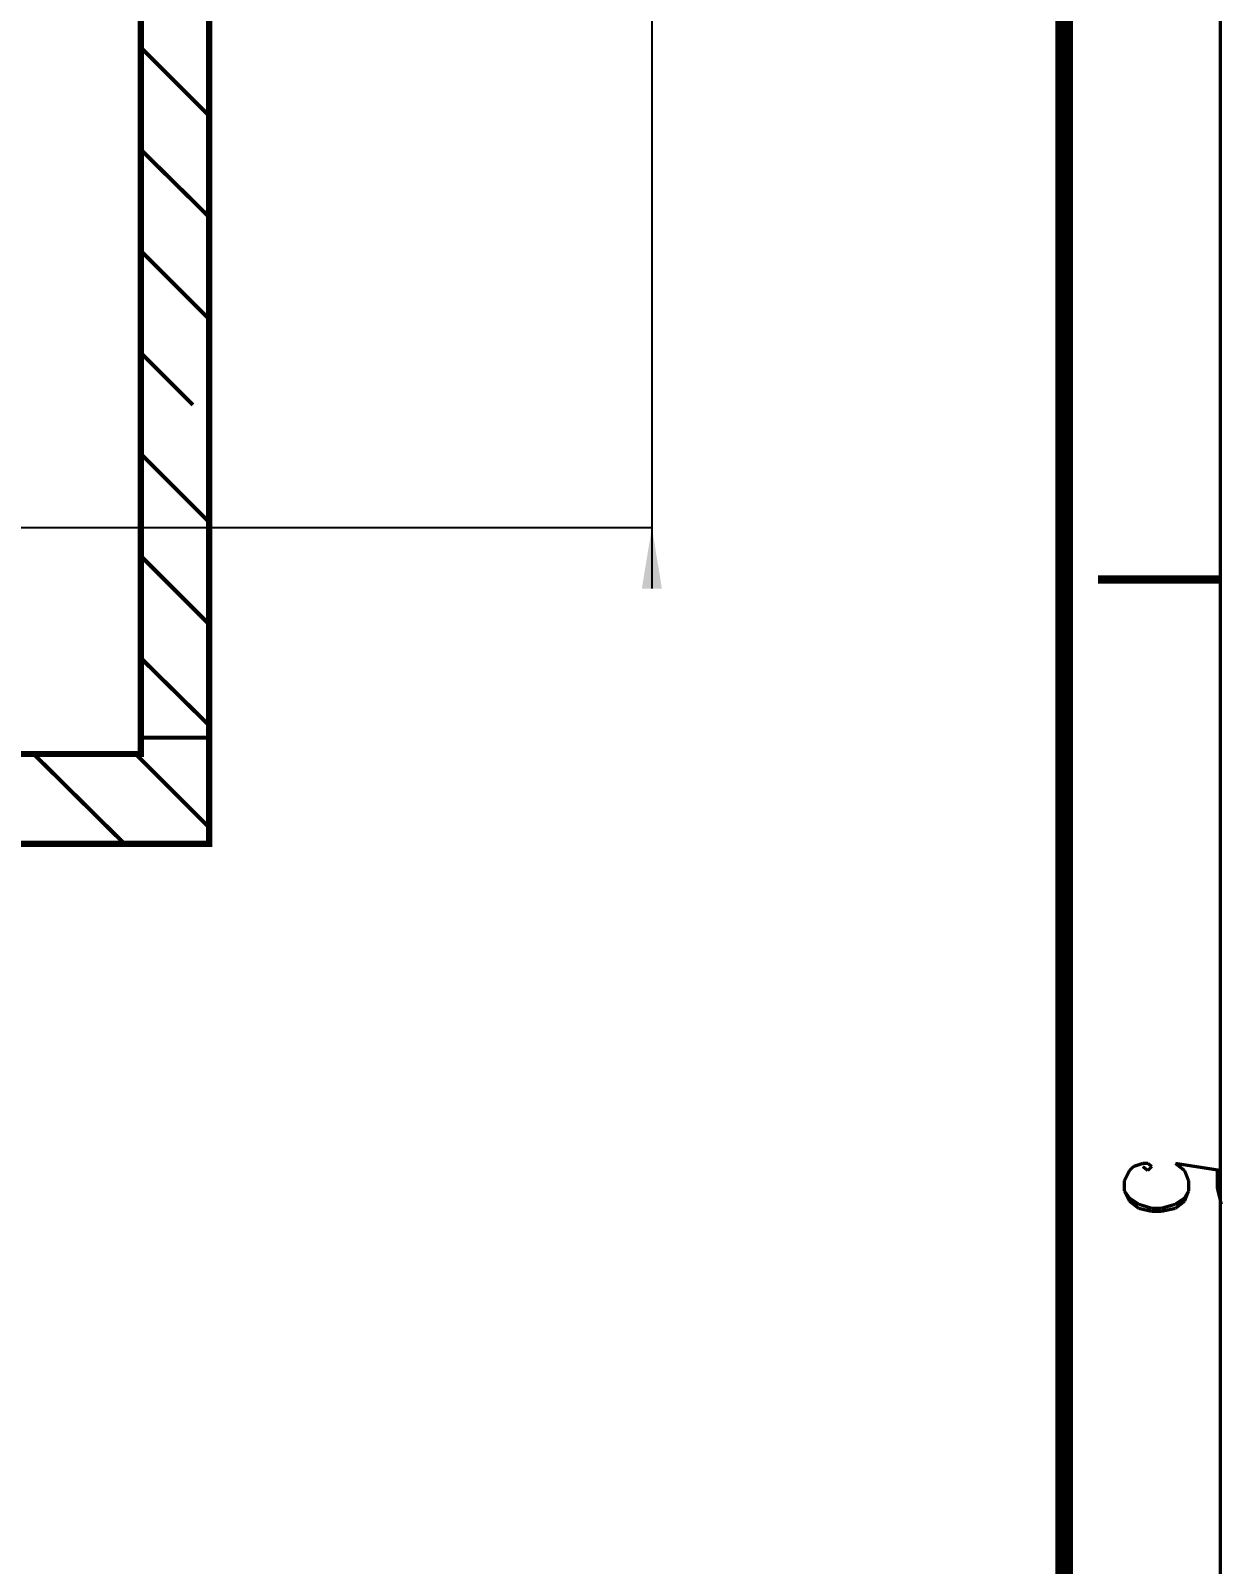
# Model space of a CAD drawing. Extents: x 0.1 to 11.6, y 0.3 to 16.2.
# Drawn here: x 9.627 to 11.577, y 8.646 to 11.149 of the extents above; entities that cross this region are included whole.
import ezdxf

# ---------------------------------------------------------------- set-up
doc = ezdxf.new("R2010")
doc.units = 0
doc.header["$MEASUREMENT"] = 0
doc.dimstyles.get("Standard").update_dxf_attribs({"dimtxt": 0.1, "dimasz": 0.1, "dimexe": 1.25, "dimexo": 0.625, "dimtad": 1, "dimtih": 1, "dimtxsty": 'Standard', "dimcen": 2.5, "dimazin": 3, "dimtfac": 1, "dimtmove": 0, "dimatfit": 3})

# ---------------------------------------------------------------- blocks, each defined once
blk = doc.blocks.new('_CLOSEDFILLED')
at = {"color": 0, "linetype": 'BYBLOCK'}
blk.add_solid([(-1, 0.164), (0, 0), (-1, -0.164)], dxfattribs=at)
blk = doc.blocks.new('*D3')
for p, q in [((10.6415, 13.9317), (10.6415, 12.435)), ((9.475, 13.8317), (10.6415, 13.8317)), ((10.6415, 11.735), (10.6415, 10.2383)), ((9.4283, 10.3383), (10.6415, 10.3383))]:
    blk.add_line(p, q)
at = {"layer": 'Defpoints'}
for p in [(9.475, 13.8317), (10.6415, 13.8317), (9.4283, 10.3383)]:
    blk.add_point(p, dxfattribs=at)
at = {"xscale": 0.1, "yscale": 0.1}
for p, rotation in [((10.6415, 13.8317), 270), ((10.6415, 10.3383), 90)]:
    blk.add_blockref('_CLOSEDFILLED', p, dxfattribs=dict(at, rotation=rotation))
at = {"insert": (10.6415, 12.085), "char_height": 0.1, "attachment_point": 5, "rotation": 270}
blk.add_mtext('3500123', dxfattribs=at)

msp = doc.modelspace()

# ---------------------------------------------------------------- linework, layer by layer
at = {"color": 0, "const_width": 0.005208}
msp.add_lwpolyline([(0.155003, 16.22), (11.57, 16.22), (11.57, 0.310004), (0.155003, 0.310004), (0.155003, 16.22)], close=True, dxfattribs=at)
at = {"color": 0}
for points, const_width in [([(11.315, 16.02), (11.315, 0.516656)], 0.028333), ([(9.91835, 12.2217), (9.91835, 14.365), (9.16, 14.365), (9.16, 13.995), (8.34169, 13.995), (7.97, 12.415), (7.57167, 12.375), (7.57167, 11.8117), (7.97, 11.7717), (8.34169, 10.19), (9.16, 10.19), (9.16, 9.82167), (9.91835, 9.82167), (9.91835, 11.9633)], 0.01), ([(9.80664, 11.9633), (9.80664, 9.96832), (9.30832, 9.96832), (9.30832, 10.19), (9.47499, 10.19), (9.54833, 10.265), (9.54833, 10.3383)], 0.01), ([(9.91835, 11.01), (9.80664, 11.1217)], 0.006667), ([(9.91835, 10.845), (9.80664, 10.955)], 0.006667), ([(9.91835, 10.6783), (9.80664, 10.79)], 0.006667), ([(9.89165, 10.5384), (9.80664, 10.6233)], 0.006667), ([(9.91835, 10.3467), (9.80664, 10.4583)], 0.006667), ([(9.91835, 10.18), (9.80664, 10.2917)], 0.006667), ([(11.37, 10.2533), (11.57, 10.2533)], 0.013333), ([(9.91835, 10.015), (9.80664, 10.125)], 0.006667), ([(9.80664, 9.99501), (9.91835, 9.99501)], 0.006667), ([(9.78, 9.82167), (9.63167, 9.96832)], 0.006667), ([(9.91835, 9.84831), (9.79833, 9.96832)], 0.006667), ([(11.4134, 9.27165), (11.4217, 9.28836)], 0.005208), ([(11.4217, 9.28836), (11.4283, 9.29497)], 0.005208), ([(11.4283, 9.29497), (11.4434, 9.30003)], 0.005208), ([(11.4434, 9.30003), (11.4517, 9.30003)], 0.005208), ([(11.4517, 9.28836), (11.4434, 9.29497)], 0.005208), ([(11.4517, 9.30003), (11.4583, 9.29497)], 0.005208), ([(11.4583, 9.29497), (11.4517, 9.28836)], 0.005208), ([(11.5717, 9.28836), (11.4967, 9.30003)], 0.005208), ([(11.4967, 9.30003), (11.5117, 9.28836)], 0.005208), ([(11.5117, 9.28836), (11.5183, 9.27165)], 0.005208), ([(11.565, 9.28836), (11.565, 9.25999)], 0.005208), ([(11.4134, 9.25499), (11.4134, 9.27165)], 0.005208), ([(11.5183, 9.27165), (11.5183, 9.25499)], 0.005208), ([(11.4217, 9.23833), (11.4134, 9.25499)], 0.005208), ([(11.4217, 9.24333), (11.4134, 9.25499)], 0.005208), ([(11.4367, 9.23335), (11.4217, 9.24333)], 0.005208), ([(11.4367, 9.22667), (11.4217, 9.23833)], 0.005208), ([(11.5117, 9.24333), (11.4967, 9.23335)], 0.005208), ([(11.5117, 9.23833), (11.4967, 9.22667)], 0.005208), ([(11.5183, 9.25499), (11.5117, 9.23833)], 0.005208), ([(11.5183, 9.25499), (11.5117, 9.24333)], 0.005208), ([(11.565, 9.25999), (11.5717, 9.23335)], 0.005208), ([(11.4583, 9.22667), (11.4367, 9.23335)], 0.005208), ([(11.4583, 9.22168), (11.4367, 9.22667)], 0.005208), ([(11.4733, 9.22667), (11.4583, 9.22667)], 0.005208), ([(11.4733, 9.22168), (11.4583, 9.22168)], 0.005208), ([(11.4967, 9.23335), (11.4733, 9.22667)], 0.005208), ([(11.4967, 9.22667), (11.4733, 9.22168)], 0.005208)]:
    msp.add_lwpolyline(points, dxfattribs=dict(at, const_width=const_width))

# ---------------------------------------------------------------- dimensions: what is measured, and where the dimension line sits
at = {"linetype": 'Continuous'}
dim = msp.add_linear_dim(base=(10.641455, 13.8317), p1=(9.47499, 13.8317), p2=(9.42833, 10.3383), angle=90, text='3500123', dimstyle='Standard', dxfattribs=at)
dim.commit()
dim.dimension.update_dxf_attribs({"geometry": '*D3', "text_midpoint": (10.641455, 12.085), "text_rotation": 270})

doc.saveas('drawing.dxf')
